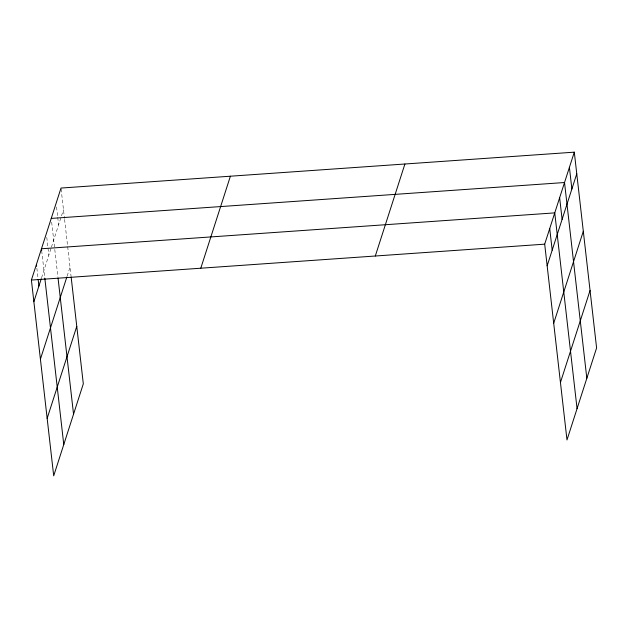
<?xml version="1.0" encoding="UTF-8"?>
<svg xmlns="http://www.w3.org/2000/svg" width="628" height="628" viewBox="0 0 628 628"><rect width="100%" height="100%" fill="white"/><g stroke="black" fill="none" stroke-linecap="round" stroke-linejoin="round"><path stroke-width="0.47" stroke-dasharray="3.14 2.35" d="M41.566 277.78L51.119 248.099M51.402 247.204L63.475 209.705M67.149 276.092L70.022 267.167M61.12 188.997L64.472 218.466M64.582 219.439L71.019 275.904M56.551 207.005L57.627 216.417M57.729 217.351L58.592 224.879M51.669 222.179L57.925 277.074M46.778 237.36L48.819 255.243M41.684 250.658L44.824 278.212M36.864 268.18L38.041 278.534"/><path stroke-width="0.94" d="M71.129 276.87L83.312 383.834L53.702 475.836L31.4 280.057L61.01 188.055L574.298 152.164L596.6 347.943L566.99 439.945L544.688 244.166L574.298 152.164M33.865 301.699L41.267 278.699M40.412 359.169L66.858 276.987M47.155 418.374L76.765 326.372M200.787 268.211L230.398 176.217M375.301 256.012L404.911 164.01M547.153 265.809L576.763 173.815M553.7 323.271L583.31 231.277M560.443 382.476L590.053 290.481M51.237 218.418L564.525 182.528L586.827 378.299M31.4 280.057L544.688 244.166M569.408 167.346L571.873 188.989M559.634 197.71L562.107 219.353M577.061 408.663L554.752 212.884L41.464 248.774L41.684 250.658M549.72 228.529L552.185 250.172M58.035 278.047L73.547 414.19M44.824 278.212L63.773 444.553M36.432 264.419L36.652 266.303M38.151 279.476L38.897 286.062"/></g></svg>
